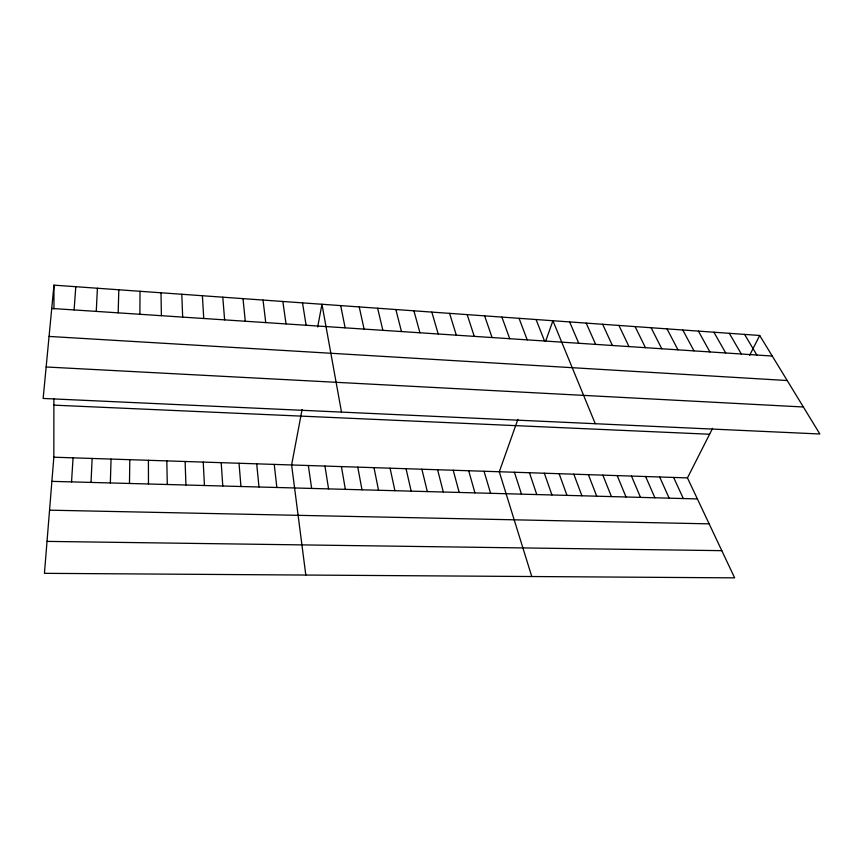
<?xml version="1.0" encoding="UTF-8"?>
<svg xmlns="http://www.w3.org/2000/svg" width="863" height="863" viewBox="0 0 863 863"><rect width="100%" height="100%" fill="white"/><g stroke="black" fill="none" stroke-linecap="round" stroke-linejoin="round"><path stroke-width="1.29" d="M712.579 428.361L687.455 477.897L734.64 577.854L44.434 573.334L53.84 457.207L53.884 398.738M53.948 308.878L53.959 285.146L759.699 335.48L819.85 433.992L43.15 398.447L53.959 285.146M139.892 314.272L140.011 291.284M129.482 483.474L129.806 459.688M118.177 312.838L118.814 289.774M110.345 482.946L111.057 459.073M91.025 482.428L92.147 458.458M96.257 311.392L97.411 288.242M71.543 481.888L73.075 457.832M74.11 309.925L75.793 286.699M302.093 409.494L291.618 464.974L305.804 575.038M317.681 326.958L321.964 304.261L341.511 412.104M517.876 419.418L499.289 471.759L531.77 576.527M545.826 340.712L552.913 320.734L595.265 423.711M749.602 355.394L759.699 335.48M47.023 541.392L721.802 550.659M49.547 510.173L709.149 523.852M51.888 481.36L697.38 498.933M53.84 457.207L687.455 477.897M53.873 405.146L709.602 434.24M46.149 366.98L803.367 406.991M49.072 336.43L787.196 380.529M51.737 308.458L772.256 356.052M744.564 334.402L756.862 355.027M729.3 333.323L741.339 354.003M713.917 332.223L725.686 352.967M698.415 331.112L709.904 351.931M682.773 330L693.992 350.874M667.013 328.879L677.951 349.817M651.123 327.746L661.759 348.749M635.092 326.602L645.448 347.67M618.933 325.448L628.987 346.581M673.615 477.455L683.323 498.544M602.633 324.283L612.385 345.491M659.666 476.991L669.159 498.167M586.204 323.107L595.643 344.38M645.621 476.538L654.888 497.778M569.634 321.931L578.749 343.269M631.468 476.074L640.508 497.379M617.218 475.61L626.02 496.991M602.859 475.135L611.425 496.592M536.063 319.537L544.531 341.004M588.393 474.661L596.721 496.193M519.062 318.318L527.196 339.86M573.819 474.186L581.899 495.783M559.138 473.711L566.969 495.384M501.91 317.099L509.709 338.706M544.348 473.226L551.932 494.974M484.618 315.869L492.072 337.541M529.44 472.741L536.775 494.564M467.174 314.617L474.272 336.365M514.424 472.255L521.5 494.143M449.569 313.366L456.322 335.178M484.046 471.263L490.583 493.302M431.824 312.104L438.21 333.981M468.685 470.756L474.952 492.881M413.916 310.82L419.925 332.773M453.204 470.249L459.202 492.449M437.606 469.742L443.312 492.018M395.847 309.537L401.478 331.554M421.888 469.224L427.314 491.576M377.627 308.231L382.87 330.324M406.041 468.706L411.176 491.144M359.235 306.926L364.089 329.083M390.076 468.188L394.92 490.702M373.992 467.66L378.533 490.249M340.68 305.599L345.135 327.832M357.767 467.131L362.007 489.806M341.424 466.603L345.351 489.343M302.503 302.87L306.117 325.254M324.952 466.063L328.566 488.89M308.35 465.524L311.64 488.426M282.848 301.478L286.031 323.927M263.021 300.054L265.761 322.589M274.229 464.402L276.85 487.487M242.999 298.63L245.286 321.241M256.699 463.83L258.976 486.991M239.029 463.258L240.95 486.505M222.794 297.185L224.617 319.871M221.208 462.676L222.773 486.009M202.395 295.739L203.744 318.49M203.237 462.083L204.434 485.513M181.802 294.261L182.665 317.099M185.114 461.489L185.933 485.006M166.829 460.896L167.282 484.499M161.003 292.784L161.381 315.696M148.404 460.292L148.468 483.992"/></g></svg>
